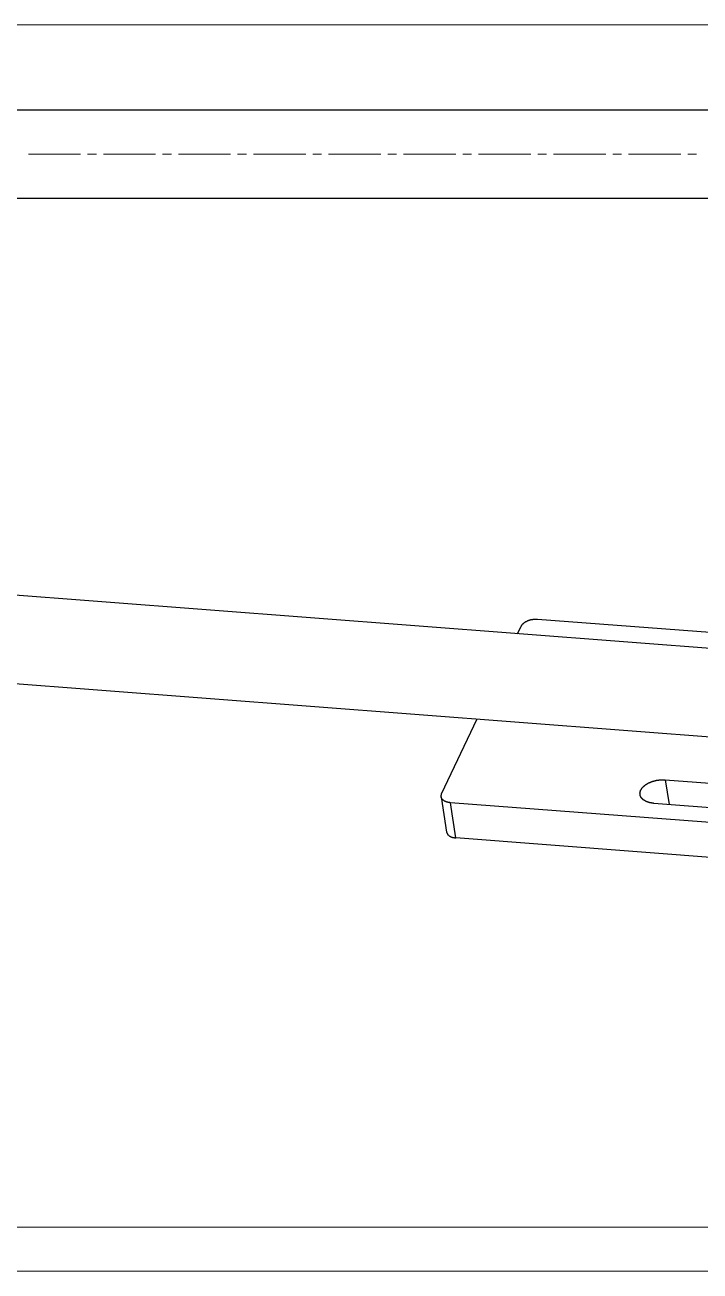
# Model space of a CAD drawing. Header units: millimetres. Extents: x 0 to 841, y 0 to 594.
# Drawn here: x 418.4 to 571.9, y 0 to 283 of the extents above; entities that cross this region are included whole.
import ezdxf

# ---------------------------------------------------------------- set-up
doc = ezdxf.new("R2010")
doc.units = ezdxf.units.MM
doc.layers.add('101', color=7, linetype='Continuous', true_color=0xffffff)

msp = doc.modelspace()

# ---------------------------------------------------------------- linework, layer by layer
at = {"layer": '101', "color": 22, "linetype": 'Continuous', "lineweight": 18}
msp.add_line((54.64, 283.03), (664.64, 283.03), dxfattribs=at)
at = {"layer": '101', "color": 251, "linetype": 'Continuous', "lineweight": 25}
for p, q in [((659.28, 263.7), (54.64, 263.7)), ((219.65, 243.7), (659.28, 243.7)), ((678.63, 133.4), (103.58, 177.42)), ((102.05, 157.47), (677.1, 113.46)), ((534.94, 148.08), (700.42, 135.41)), ((530.4, 144.74), (531.24, 146.51)), ((513.13, 108.38), (521.21, 125.39)), ((563.94, 111.59), (564.81, 105.96)), ((563.94, 111.59), (649.53, 105.04)), ((513.02, 107.7), (514.26, 99.7)), ((516.38, 98.37), (515.13, 106.37)), ((680.62, 93.7), (515.13, 106.37)), ((646.98, 99.67), (561.39, 106.22)), ((681.86, 85.7), (516.38, 98.37))]:
    msp.add_line(p, q, dxfattribs=at)
at = {"layer": '101', "color": 151, "linetype": 'Continuous', "lineweight": 18}
for p, q in [((431.09, 253.7), (419.22, 253.7)), ((434.69, 253.7), (432.68, 253.7)), ((448.14, 253.7), (436.27, 253.7)), ((451.74, 253.7), (449.73, 253.7)), ((465.19, 253.7), (453.32, 253.7)), ((468.78, 253.7), (466.78, 253.7)), ((482.24, 253.7), (470.37, 253.7)), ((485.83, 253.7), (483.83, 253.7)), ((499.29, 253.7), (487.42, 253.7)), ((502.88, 253.7), (500.88, 253.7)), ((516.34, 253.7), (504.47, 253.7)), ((519.93, 253.7), (517.93, 253.7)), ((533.39, 253.7), (521.52, 253.7)), ((536.98, 253.7), (534.98, 253.7)), ((550.44, 253.7), (538.57, 253.7)), ((554.03, 253.7), (552.02, 253.7)), ((567.49, 253.7), (555.62, 253.7)), ((571.08, 253.7), (569.07, 253.7))]:
    msp.add_line(p, q, dxfattribs=at)
at = {"layer": '101', "color": 133, "linetype": 'Continuous', "lineweight": 18}
for p, q in [((25, 10), (831, 10)), ((0, 0), (841, 0))]:
    msp.add_line(p, q, dxfattribs=at)
at = {"layer": '101', "color": 251, "linetype": 'Continuous', "lineweight": 25}
for points, knots in [([(531.24, 146.51), (531.55, 146.96), (532.04, 147.37), (532.67, 147.71), (533.4, 147.95), (534.17, 148.07), (534.94, 148.08)], [0, 0, 0.131418, 0.282647, 0.451596, 0.63263, 0.818181, 1, 1]), ([(561.39, 106.22), (560.47, 106.37), (559.66, 106.63), (559, 107.01), (558.52, 107.49), (558.25, 108.04), (558.21, 108.63), (558.38, 109.23), (558.77, 109.82), (559.36, 110.36), (560.11, 110.83), (560.99, 111.21), (561.95, 111.46), (562.95, 111.59), (563.94, 111.59)], [0, 0, 0.081767, 0.156719, 0.223655, 0.282807, 0.336354, 0.388421, 0.443747, 0.505776, 0.575886, 0.653686, 0.737556, 0.825112, 0.913557, 1, 1]), ([(515.13, 106.37), (514.42, 106.49), (513.82, 106.72), (513.36, 107.05), (513.09, 107.45), (513.01, 107.91), (513.13, 108.38)], [0, 0, 0.213756, 0.405797, 0.572973, 0.718895, 0.855616, 1, 1]), ([(514.26, 99.7), (514.47, 99.21), (514.92, 98.8), (515.58, 98.51), (516.38, 98.37)], [0, 0, 0.199871, 0.427742, 0.695635, 1, 1])]:
    msp.add_open_spline(points, degree=1, knots=knots, dxfattribs=at)

doc.saveas('drawing.dxf')
